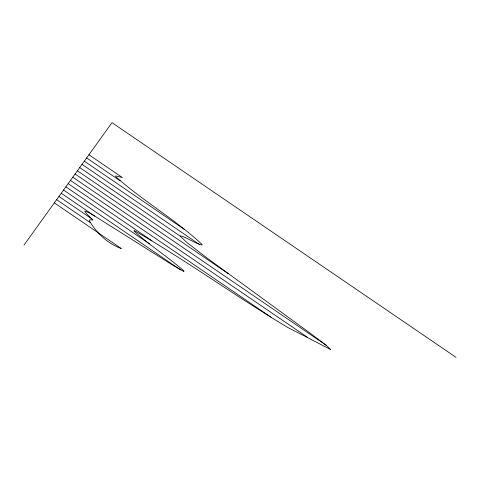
<?xml version="1.0" encoding="UTF-8"?>
<svg xmlns="http://www.w3.org/2000/svg" width="480" height="480" viewBox="0 0 480 480"><rect width="100%" height="100%" fill="white"/><g stroke="black" fill="none" stroke-linecap="round" stroke-linejoin="round"><path stroke-width="0.72" d="M24 245.052L111.996 122.67L456 357.33M79.704 167.58L180.168 236.106L180.612 235.812C188.088 238.008 194.454 243.282 202.038 245.052L202.098 244.494C175.374 219.438 142.89 201.024 115.638 176.55L115.71 176.004L116.766 176.124L122.418 177.588L88.932 154.746M180.168 236.106L186.858 242.466L206.784 257.856L309.624 332.79L326.244 345.318L330.558 349.458C316.38 342.306 302.304 334.74 288.06 327.642C236.124 296.55 186.93 260.952 134.532 230.676L133.944 230.868C149.568 245.418 167.922 256.77 183.888 270.942L183.918 271.548L174.084 266.01L94.74 216.084L88.914 212.772L85.728 211.266L84.654 211.2L86.724 213.876L93.042 220.08L90.234 219.786L89.556 220.026L89.43 220.848C96.468 233.118 107.868 243.756 121.308 248.55L54.33 202.866M86.628 157.956L120.114 180.798M84.318 161.16L184.776 229.692M82.014 164.37L199.218 244.32M77.4 170.784L228.09 273.582M75.09 173.994L326.244 345.318M72.786 177.204L307.194 337.104M70.476 180.408L271.398 317.472M68.172 183.618L151.89 240.726M65.868 186.828L149.58 243.936M63.558 190.032L180.762 269.988M61.254 193.242L94.74 216.084M58.944 196.452L92.43 219.294M56.64 199.656L90.126 222.498"/></g></svg>
